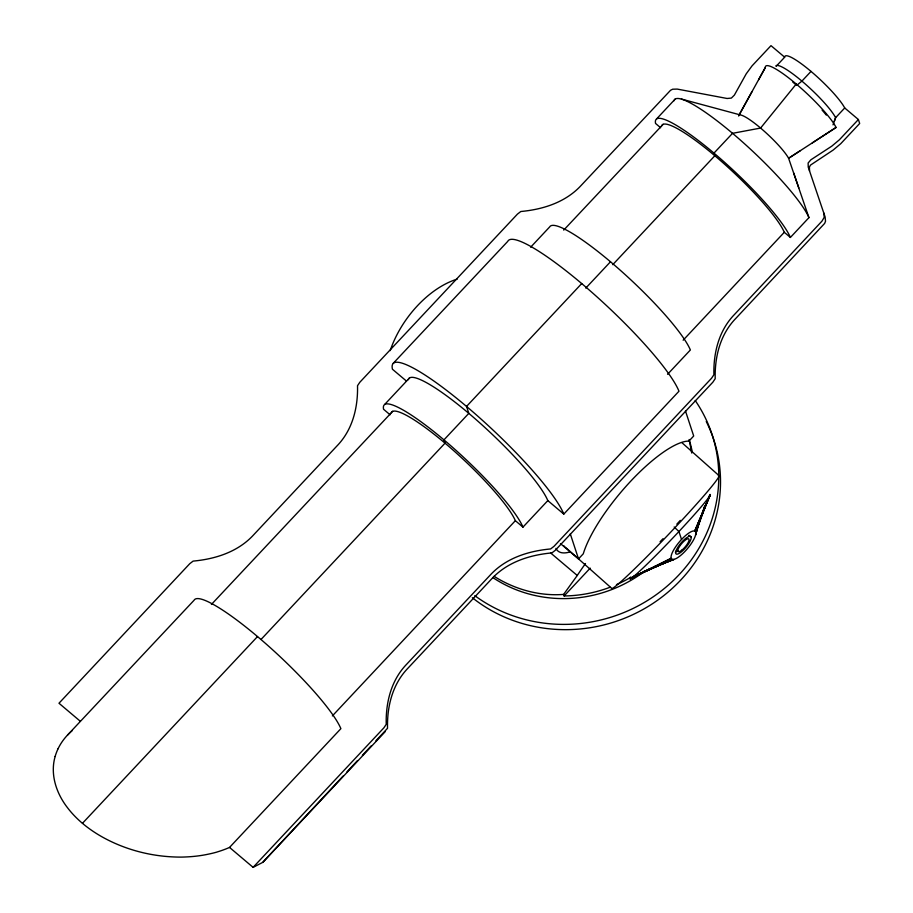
<?xml version="1.0" encoding="UTF-8"?>
<svg xmlns="http://www.w3.org/2000/svg" width="913" height="913" viewBox="0 0 913 913"><rect width="100%" height="100%" fill="white"/><g stroke="black" fill="none" stroke-linecap="round" stroke-linejoin="round"><path stroke-width="1.37" d="M695.546 535.189L699.141 520.284M55.145 756.489C49.918 774.304 56.366 793.351 67.402 807.583A73.257 40.183 28.8 0 0 82.432 823.321A73.257 40.183 28.8 0 0 101.914 836.776C123.871 849.124 148.842 855.926 173.995 856.953A155.53 85.297 28.8 0 0 181.345 857.102A161.35 88.447 28.8 0 0 186.081 856.942A175.741 96.333 28.8 0 0 208.29 854.169A190.189 104.287 28.8 0 0 216.449 852.206L220.284 850.984A199.582 109.4 28.8 0 0 229.54 847.424L340.88 728.665A100.738 16.868 43.1 0 0 264.496 642.558A100.738 16.868 43.1 0 0 194.07 600.252L67.482 735.136A175.741 96.333 28.8 0 0 58.067 748.728M695.752 534.242L700.248 518.287M700.077 518.584L695.843 533.42L704.893 505.87M704.733 505.882L695.706 532.142A18.203 5.261 -49.8 0 1 678.941 556.782A18.203 5.261 -49.8 0 1 675.654 546.784A18.203 5.261 -49.8 0 1 695.706 532.142L709.447 495.77L695.158 531.32L710.28 494.709L694.713 531.069L710.211 494.983M833.021 124.864L835.612 117.686L844.719 107.974A41.541 6.95 43.1 0 0 811.006 71.397A41.541 6.95 43.1 0 0 784.666 57.199L770.994 45.65L752.038 65.884L746.229 73.816L734.383 95.1L731.359 98.09L727.09 98.478L677.218 89.086L672.664 89.212L670.53 90.296L581.547 185.008C565.957 202.207 543.281 209.442 520.809 211.508L517.454 214.099L359.836 382.25L357.519 385.72C358.067 407.575 352.555 430.023 336.84 446.08L253.871 534.596C238.282 551.806 215.605 559.041 193.122 561.107L189.767 563.686L58.98 703.238L80.39 721.338M834.322 121.269L835.612 117.686A41.541 6.95 43.1 0 0 803.874 82.786A41.541 6.95 43.1 0 0 775.856 65.964M758.6 79.693L765.288 67.608A48.811 8.171 43.1 0 1 796.25 84.03A48.811 8.171 43.1 0 1 836.08 127.455L812.342 142.873M765.288 67.608L738.56 115.962L751.913 91.779M494.093 576.32C514.647 589.341 539.252 596.315 563.618 594.409L577.256 575.475A138.342 39.955 -49.8 0 1 585.484 563.538M796.25 84.03L760.597 128.06L732.534 133.321L713.977 153.11L714.845 155.746L612.737 264.69M229.551 847.435L253.106 867.35L262.807 862.34L343.048 776.096M346.917 771.942L357.554 760.506M362.381 755.313L371.089 745.955M375.916 740.763L387.523 728.3C386.975 706.434 392.487 683.985 408.202 667.928L491.171 579.413C506.761 562.214 529.437 554.967 551.909 552.901L555.264 550.322L712.882 382.159L715.199 378.701C714.662 356.835 720.163 334.386 735.878 318.329L824.633 223.423L825.523 221.288L825.124 216.963L808.222 167.068L808.131 162.993L810.904 159.786L831.789 146.16L839.424 139.757L858.391 119.523L844.719 107.974M530.658 247.195L549.672 226.926A96.584 16.172 43.1 0 1 617.165 267.498A96.584 16.172 43.1 0 1 690.376 349.976L667.563 374.307M384.727 404.402L409.583 377.879M656.709 118.781L675.266 98.992M776.324 66.101L784.666 57.199M581.718 283.555L466.532 406.433L468.814 413.349L443.958 439.872L445.03 443.159L261.072 639.42M82.478 823.298L257.523 636.555M585.781 288.109L610.489 261.757M811.006 71.397L801.911 81.109L796.684 85.343M683.141 340.218L784.301 232.29A84.122 14.083 43.1 0 0 719.467 159.707A84.122 14.083 43.1 0 0 661.708 125.8M332.366 715.918L515.354 520.684A85.16 14.254 43.1 0 0 449.721 447.176A85.16 14.254 43.1 0 0 391.232 412.859M784.301 232.29L790.396 237.448L808.941 217.648L788.604 158.28A34.785 5.82 43.1 0 0 765.06 131.951A34.785 5.82 43.1 0 0 740.432 114.958L681.395 99.049M515.354 520.684L522.966 527.121L547.823 500.598A95.545 15.989 43.1 0 0 473.607 417.458A95.545 15.989 43.1 0 0 408.339 379.717M547.823 500.598L563.8 514.099L678.975 391.221A117.355 19.641 43.1 0 0 589.889 290.585A117.355 19.641 43.1 0 0 507.719 241.409L393.275 363.271M253.106 867.35L383.905 727.809L386.222 724.34C385.674 702.474 391.186 680.037 406.901 663.979L489.87 575.452C505.46 558.254 528.136 551.018 550.619 548.953L553.974 546.362L711.581 378.21L713.898 374.752C713.361 352.886 718.862 330.438 734.577 314.38L821.94 221.174L824.222 217.328L823.823 213.014M262.807 862.34L385.183 731.69M560.456 543.612L578.522 558.893L583.281 553.803A85.411 24.662 -49.8 0 1 630.757 481.151A85.411 24.662 -49.8 0 1 688.938 441.093L693.697 436.003L685.469 410.976M563.618 594.409L564.131 595.961L590.209 568.137M211.417 604.452L392.693 411.307M563.72 230.099L663.158 124.282M800.473 150.577L788.604 158.28L836.08 127.455M630.518 578.602L671.158 558.334L630.244 578.694L671.717 559.167L629.89 578.454L672.162 559.418L644.133 571.675M640.447 573.375L672.721 559.532L647.796 569.758M643.665 571.527L673.406 559.521L653.879 566.893M654.301 566.813L674.205 559.361M675.643 551.372L677.834 551.212M660.624 127.74L655.545 123.449A92.43 15.475 43.1 0 1 713.977 153.11A92.43 15.475 43.1 0 1 790.396 237.448M689.11 535.315L691.13 537.027A11.424 3.298 -49.8 0 1 680.619 552.479A11.424 3.298 -49.8 0 1 678.553 546.214A11.424 3.298 -49.8 0 1 691.13 537.027M406.422 381.052L392.442 369.24A117.355 19.641 43.1 0 1 466.532 406.433A117.355 19.641 43.1 0 1 563.8 514.099M390.079 414.776L383.563 409.264A95.545 15.989 43.1 0 1 443.958 439.872A95.545 15.989 43.1 0 1 522.966 527.121M550.607 552.947L577.256 575.475M682.045 442.794L719.124 475.73M674.171 527.006L678.93 531.549L681.532 539.469M793.728 173.105L798.818 187.952M858.391 119.523L859.681 123.483L840.725 143.706L833.09 150.109L810.596 165.036L809.432 166.942L809.523 171.016M570.294 533.865L578.522 558.893M689.361 440.785L691.757 453.053M569.735 552.023A85.411 24.662 -49.8 0 1 555.96 548.382M674.045 100.738A92.43 15.475 43.1 0 1 737.179 137.281A92.43 15.475 43.1 0 1 808.941 217.648M792.826 82.159A44.657 7.475 43.1 0 1 795.714 84.532M822.099 110.108A44.657 7.475 43.1 0 1 826.333 115.118M55.134 756.478A155.53 85.263 28.8 0 1 56.754 751.764A161.35 88.447 28.8 0 1 58.09 748.728M67.494 735.148A190.189 104.253 28.8 0 1 72.424 730.446M718.348 475.753A77.89 3.972 -46.4 0 1 669.8 533.101A77.89 3.972 -46.4 0 1 611.493 588.132L566.174 547.96A77.89 22.494 -49.8 0 1 563.914 545.814M695.215 400.499A150.577 141.949 -18.2 0 1 668.841 584.651A150.577 141.949 -18.2 0 1 474.794 595.653M706.251 421.521A150.577 141.949 -18.2 0 1 661.012 597.73A150.577 141.949 -18.2 0 1 472.306 597.684M689.098 439.484A127.215 119.923 -18.2 0 1 692.316 452.197M645.035 570.91A127.215 119.923 -18.2 0 1 492.746 577.507M631.009 577.176A127.215 119.923 -18.2 0 1 616.446 584.64M610.101 587.23A127.215 119.923 -18.2 0 1 564.131 595.961M709.937 494.469A58.158 2.967 -46.4 0 1 669.617 541.363A58.158 2.967 -46.4 0 1 630.381 577.324M680.311 520.387A58.158 2.967 -46.4 0 1 676.83 524.142M663.032 538.704A58.158 2.967 -46.4 0 1 660.088 541.751M390.182 350.615A77.89 46.243 -54.1 0 1 457.196 279.116M688.938 535.463A11.424 3.298 -49.8 0 1 688.95 535.897M677.937 550.847A11.424 3.298 -49.8 0 1 677.229 551.304M675.928 551.977A11.424 3.298 -49.8 0 1 675.358 552.171M637.765 574.46L633.942 576.137L637.867 574.482M681.874 550.14A8.308 2.397 -49.8 0 0 688.927 539.047A8.308 2.397 -49.8 0 0 679.489 546.533A8.308 2.397 -49.8 0 0 681.874 550.14"/></g></svg>
